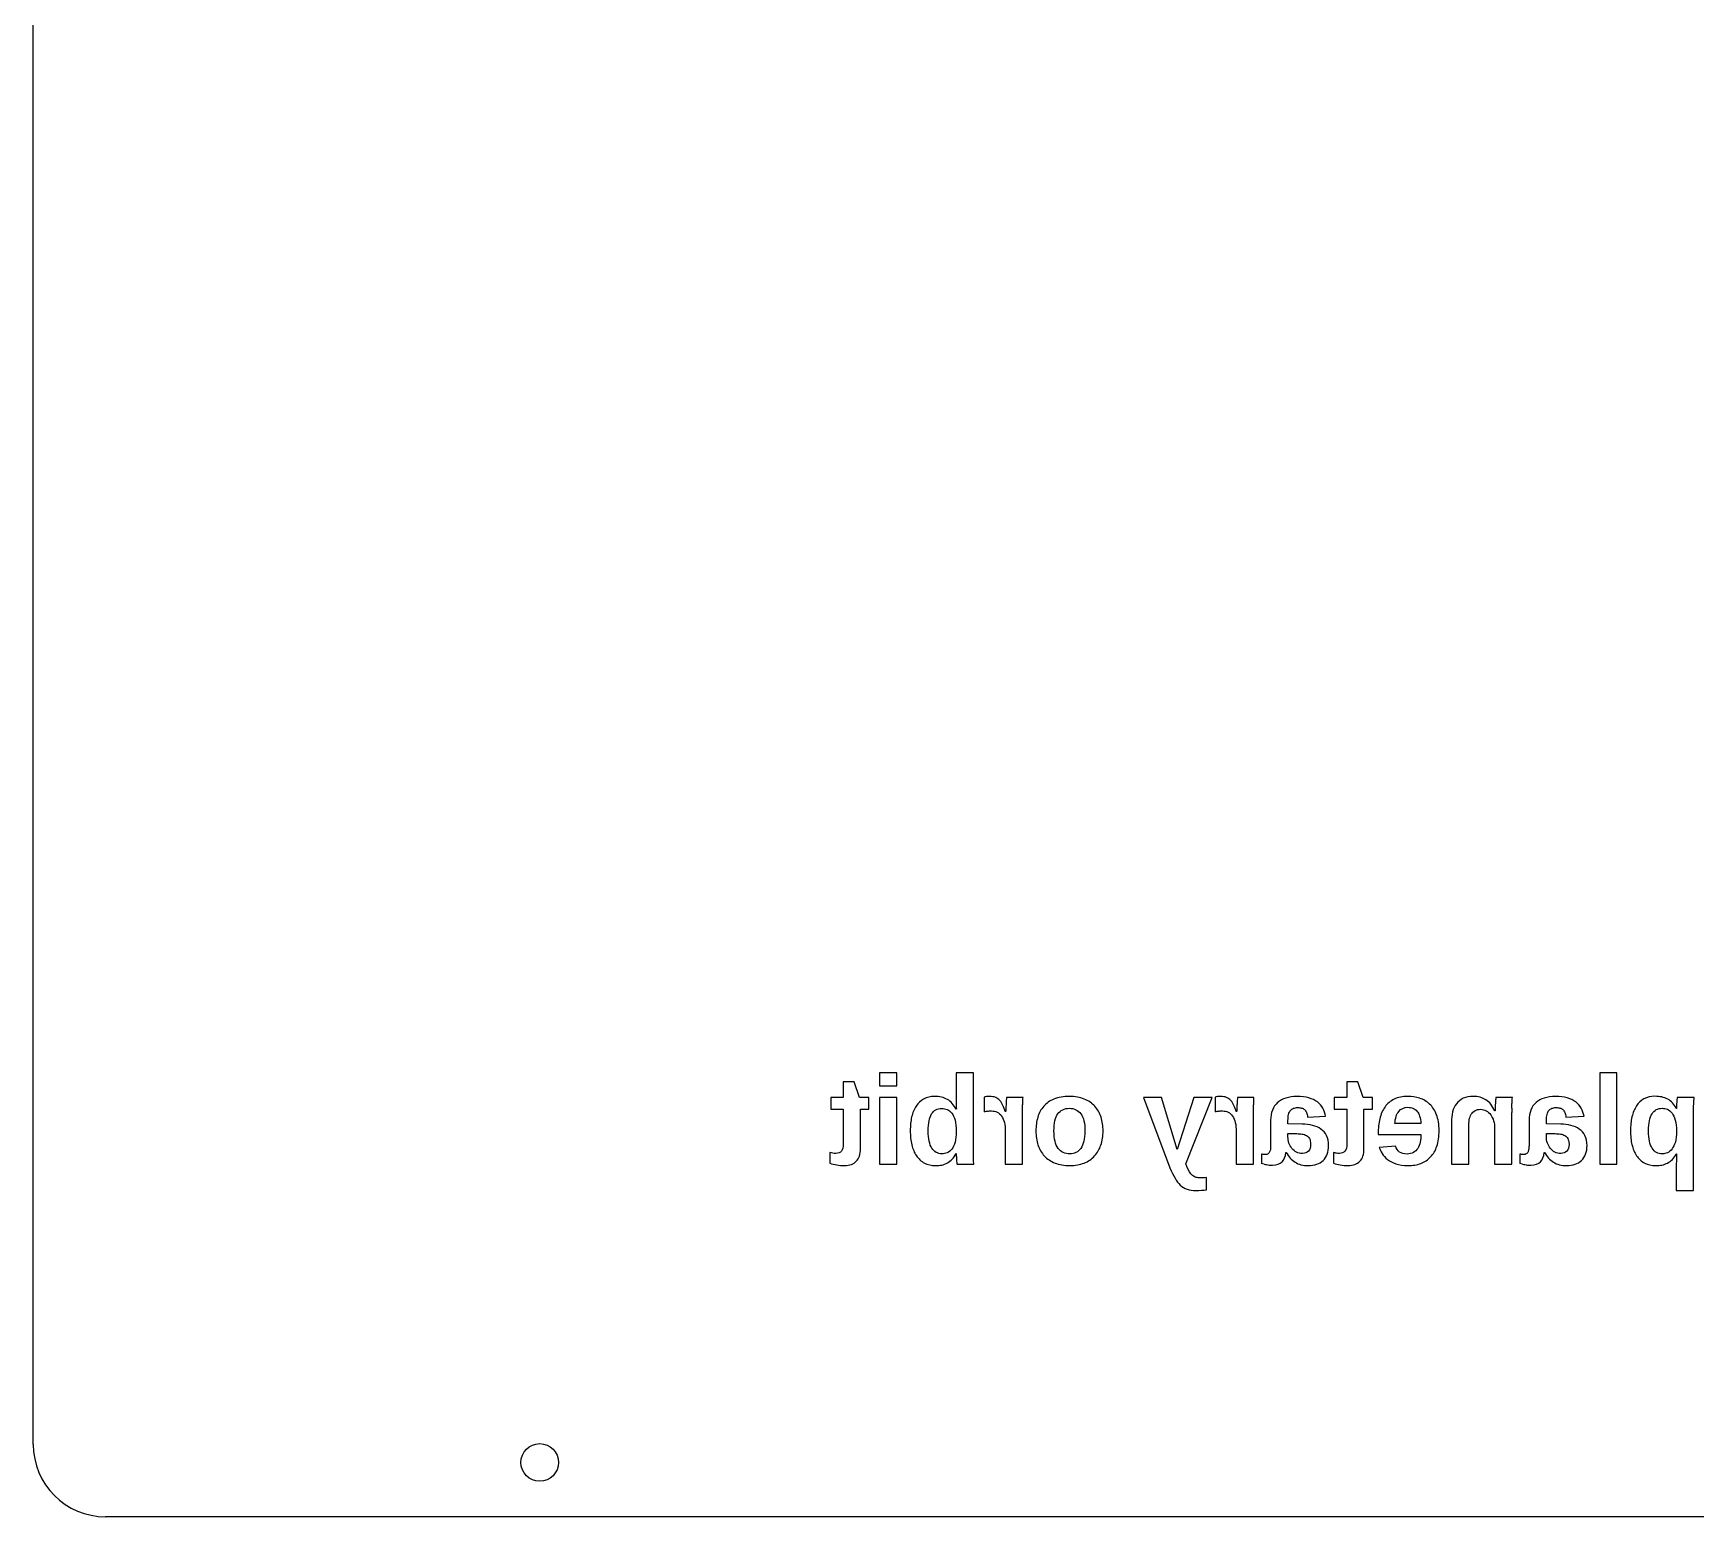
# Model space of a CAD drawing. Header units: millimetres. Extents: x 0 to 290, y 0 to 205.
# Drawn here: x 0 to 114.9, y 0 to 102.5 of the extents above; entities that cross this region are included whole.
import ezdxf

# ---------------------------------------------------------------- set-up
doc = ezdxf.new("R2010")
doc.units = ezdxf.units.MM
doc.layers.get('0').update_dxf_attribs({"linetype": 'CONTINUOUS', "true_color": 0x000000})

msp = doc.modelspace()

# ---------------------------------------------------------------- linework, layer by layer
for p, q in [((0, 5), (0, 185)), ((56.73, 30.04), (55.98, 30.04)), ((55.98, 30.04), (55.98, 28.96)), ((57.11, 28.96), (56.73, 30.04)), ((59.67, 30.67), (58.47, 30.67)), ((58.47, 30.67), (58.47, 29.78)), ((59.67, 29.78), (59.67, 30.67)), ((64.97, 30.67), (63.77, 30.67)), ((63.77, 30.67), (63.77, 28.9)), ((64.97, 25.4), (64.97, 30.67)), ((91.53, 30.04), (90.78, 30.04)), ((90.78, 30.04), (90.78, 28.96)), ((91.9, 28.96), (91.53, 30.04)), ((109.44, 30.67), (108.25, 30.67)), ((108.25, 30.67), (108.25, 24.35)), ((109.44, 24.35), (109.44, 30.67)), ((55.98, 28.96), (55.11, 28.96)), ((55.11, 28.96), (55.11, 28.15)), ((57.75, 28.96), (57.11, 28.96)), ((57.75, 28.15), (57.75, 28.96)), ((58.47, 29.78), (59.67, 29.78)), ((59.67, 28.96), (58.47, 28.96)), ((58.47, 28.96), (58.47, 24.35)), ((59.67, 24.35), (59.67, 28.96)), ((65.71, 28.98), (65.71, 27.98)), ((68.4, 28.96), (67.26, 28.96)), ((77.98, 28.96), (76.73, 28.96)), ((76.73, 28.96), (78.55, 24.1)), ((79.05, 25.37), (77.98, 28.96)), ((80.2, 28.96), (79.05, 25.37)), ((79.64, 24.39), (81.47, 28.96)), ((81.47, 28.96), (80.2, 28.96)), ((81.67, 28.98), (81.67, 27.98)), ((84.36, 28.96), (83.22, 28.96)), ((90.78, 28.96), (89.91, 28.96)), ((89.91, 28.96), (89.91, 28.15)), ((92.55, 28.96), (91.9, 28.96)), ((92.55, 28.15), (92.55, 28.96)), ((102.22, 28.96), (101.08, 28.96)), ((114.77, 28.96), (113.61, 28.96)), ((55.11, 28.15), (55.98, 28.15)), ((55.98, 28.15), (55.98, 25.75)), ((57.17, 25.43), (57.17, 28.15)), ((57.17, 28.15), (57.75, 28.15)), ((63.79, 28.15), (63.77, 28.15)), ((67.2, 27.97), (67.19, 27.97)), ((68.37, 24.35), (68.37, 27.87)), ((83.16, 27.97), (83.15, 27.97)), ((84.33, 24.35), (84.33, 27.87)), ((88.06, 27.61), (89.31, 27.67)), ((89.91, 28.15), (90.78, 28.15)), ((90.78, 28.15), (90.78, 25.75)), ((91.96, 25.43), (91.96, 28.15)), ((91.96, 28.15), (92.55, 28.15)), ((101.02, 28.04), (101, 28.04)), ((102.18, 24.35), (102.18, 27.92)), ((105.92, 27.61), (107.17, 27.67)), ((113.56, 28.21), (113.54, 28.21)), ((114.74, 22.54), (114.74, 27.89)), ((67.17, 26.61), (67.17, 24.35)), ((83.13, 26.61), (83.13, 24.35)), ((85.51, 27.39), (85.51, 25.71)), ((86.71, 27.14), (86.71, 27.38)), ((87.7, 27.12), (86.71, 27.14)), ((86.71, 26.48), (87.32, 26.47)), ((86.71, 26.25), (86.71, 26.48)), ((92.94, 26.46), (92.94, 26.42)), ((95.89, 27.17), (94.1, 27.17)), ((98, 27.27), (98, 24.35)), ((99.2, 24.35), (99.2, 26.93)), ((100.99, 26.82), (100.99, 24.35)), ((103.37, 27.39), (103.37, 25.71)), ((104.57, 27.14), (104.57, 27.38)), ((105.56, 27.12), (104.57, 27.14)), ((104.57, 26.48), (105.18, 26.47)), ((104.57, 26.25), (104.57, 26.48)), ((92.94, 26.42), (95.9, 26.42)), ((94.14, 25.61), (93.01, 25.51)), ((55.06, 25.16), (55.06, 24.42)), ((58.47, 24.35), (59.67, 24.35)), ((63.77, 25.09), (63.78, 25.09)), ((63.84, 24.35), (65, 24.35)), ((67.17, 24.35), (68.37, 24.35)), ((79.72, 24.19), (79.64, 24.39)), ((83.13, 24.35), (84.33, 24.35)), ((84.87, 25.05), (84.87, 24.41)), ((86.56, 25.17), (86.59, 25.17)), ((89.85, 25.16), (89.85, 24.42)), ((98, 24.35), (99.2, 24.35)), ((100.99, 24.35), (102.18, 24.35)), ((102.73, 25.05), (102.73, 24.41)), ((104.42, 25.17), (104.44, 25.17)), ((108.25, 24.35), (109.44, 24.35)), ((113.54, 25.08), (113.57, 25.08)), ((113.54, 24.3), (113.54, 22.54)), ((81.08, 22.59), (81.08, 23.44)), ((113.54, 22.54), (114.74, 22.54)), ((285, 0), (5, 0))]:
    msp.add_line(p, q)
msp.add_circle((35, 3.75), 1.3)
for centre, radius, start, end in [((80.72, 28.9), 16.95, 179.9882, 180.8899), ((107.91, 26.15), 40.75, 176.2964, 176.6836), ((123.87, 26.15), 40.75, 176.2964, 176.6836), ((135.58, 30.69), 71.83, 181.8281, 182.0222), ((66.67, 23.64), 4.44, 99.4193, 102.4732), ((85.3, 27.45), 18.1, 176.6638, 177.6015), ((82.63, 23.64), 4.44, 99.4193, 102.4732), ((101.26, 27.45), 18.1, 176.6638, 177.6015), ((115.65, 27.61), 14.64, 176.3566, 177.4264), ((125.8, 27.92), 23.62, 179.2462, 179.9899), ((72.29, 25.33), 8.51, 183.0332, 184.5428), ((77.43, -6.57), 31.85, 76.1479, 76.5017), ((85.51, 26.16), 1.85, 256.1081, 261.4706), ((95.29, -6.57), 31.85, 76.1479, 76.5017), ((103.36, 26.16), 1.85, 256.1081, 261.4706), ((5, 5), 5, 180, 270)]:
    msp.add_arc(centre, radius, start, end)
for points in [[(61.53, 28.86), (61.32, 28.75), (61.15, 28.58), (61.01, 28.37)], [(62.3, 29.04), (62, 29.04), (61.75, 28.98), (61.53, 28.86)], [(63.17, 28.84), (62.92, 28.97), (62.63, 29.04), (62.3, 29.04)], [(63.77, 28.15), (63.62, 28.47), (63.43, 28.7), (63.17, 28.84)], [(65.87, 29.03), (65.8, 29.01), (65.75, 29), (65.71, 28.98)], [(66.08, 29.04), (66.01, 29.04), (65.94, 29.04), (65.87, 29.03)], [(66.51, 28.97), (66.39, 29.02), (66.25, 29.04), (66.08, 29.04)], [(66.8, 28.76), (66.72, 28.85), (66.62, 28.92), (66.51, 28.97)], [(67.01, 28.42), (66.95, 28.55), (66.88, 28.66), (66.8, 28.76)], [(67.26, 28.96), (67.25, 28.92), (67.25, 28.86), (67.24, 28.78)], [(68.38, 28.51), (68.38, 28.61), (68.39, 28.7), (68.39, 28.78)], [(68.39, 28.78), (68.39, 28.86), (68.4, 28.92), (68.4, 28.96)], [(70.54, 28.86), (70.25, 28.74), (70.01, 28.58), (69.83, 28.36)], [(71.6, 29.04), (71.19, 29.04), (70.84, 28.98), (70.54, 28.86)], [(72.63, 28.86), (72.34, 28.98), (72, 29.04), (71.6, 29.04)], [(73.36, 28.36), (73.17, 28.58), (72.92, 28.74), (72.63, 28.86)], [(81.83, 29.03), (81.76, 29.01), (81.71, 29), (81.67, 28.98)], [(82.04, 29.04), (81.97, 29.04), (81.9, 29.04), (81.83, 29.03)], [(82.46, 28.97), (82.35, 29.02), (82.21, 29.04), (82.04, 29.04)], [(82.76, 28.76), (82.68, 28.85), (82.58, 28.92), (82.46, 28.97)], [(82.97, 28.42), (82.91, 28.55), (82.84, 28.66), (82.76, 28.76)], [(83.22, 28.96), (83.21, 28.92), (83.21, 28.86), (83.2, 28.78)], [(84.34, 28.51), (84.34, 28.61), (84.34, 28.7), (84.35, 28.78)], [(84.35, 28.78), (84.35, 28.86), (84.35, 28.92), (84.36, 28.96)], [(86.56, 28.93), (86.34, 28.86), (86.15, 28.76), (85.99, 28.62)], [(87.33, 29.04), (87.04, 29.04), (86.79, 29), (86.56, 28.93)], [(88.15, 28.94), (87.92, 29.01), (87.65, 29.04), (87.33, 29.04)], [(88.75, 28.66), (88.59, 28.78), (88.39, 28.87), (88.15, 28.94)], [(94.05, 28.85), (93.79, 28.72), (93.58, 28.55), (93.42, 28.32)], [(94.98, 29.04), (94.62, 29.04), (94.31, 28.98), (94.05, 28.85)], [(95.81, 28.92), (95.55, 29), (95.27, 29.04), (94.98, 29.04)], [(96.5, 28.51), (96.3, 28.7), (96.07, 28.83), (95.81, 28.92)], [(98.82, 28.91), (98.62, 28.82), (98.47, 28.69), (98.35, 28.53)], [(99.52, 29.04), (99.24, 29.04), (99.01, 29), (98.82, 28.91)], [(100.39, 28.81), (100.15, 28.96), (99.86, 29.04), (99.52, 29.04)], [(101, 28.04), (100.84, 28.39), (100.64, 28.65), (100.39, 28.81)], [(101.06, 28.79), (101.05, 28.72), (101.05, 28.63), (101.04, 28.54)], [(101.08, 28.96), (101.07, 28.92), (101.06, 28.87), (101.06, 28.79)], [(102.19, 28.53), (102.2, 28.63), (102.2, 28.71), (102.2, 28.79)], [(102.2, 28.79), (102.21, 28.86), (102.21, 28.92), (102.22, 28.96)], [(104.42, 28.93), (104.2, 28.86), (104.01, 28.76), (103.85, 28.62)], [(105.19, 29.04), (104.9, 29.04), (104.64, 29), (104.42, 28.93)], [(106.01, 28.94), (105.78, 29.01), (105.5, 29.04), (105.19, 29.04)], [(106.6, 28.66), (106.44, 28.78), (106.24, 28.87), (106.01, 28.94)], [(111.31, 28.87), (111.1, 28.75), (110.92, 28.59), (110.79, 28.38)], [(112.07, 29.05), (111.78, 29.05), (111.52, 28.99), (111.31, 28.87)], [(112.95, 28.86), (112.69, 28.99), (112.4, 29.05), (112.07, 29.05)], [(113.54, 28.21), (113.4, 28.51), (113.2, 28.73), (112.95, 28.86)], [(113.59, 28.84), (113.59, 28.78), (113.58, 28.72), (113.58, 28.64)], [(113.61, 28.96), (113.61, 28.94), (113.6, 28.9), (113.59, 28.84)], [(114.75, 28.52), (114.76, 28.71), (114.77, 28.85), (114.77, 28.96)], [(60.7, 27.62), (60.64, 27.33), (60.61, 27.01), (60.61, 26.67)], [(61.01, 28.37), (60.87, 28.16), (60.77, 27.91), (60.7, 27.62)], [(61.85, 26.67), (61.85, 27.19), (61.93, 27.58), (62.08, 27.83)], [(62.08, 27.83), (62.24, 28.08), (62.47, 28.21), (62.79, 28.21)], [(62.79, 28.21), (62.92, 28.21), (63.04, 28.19), (63.16, 28.14)], [(63.16, 28.14), (63.28, 28.09), (63.38, 28), (63.48, 27.88)], [(63.48, 27.88), (63.57, 27.76), (63.64, 27.6), (63.7, 27.4)], [(63.77, 28.64), (63.77, 28.55), (63.77, 28.47), (63.78, 28.4)], [(65.95, 28.02), (66.02, 28.04), (66.12, 28.04), (66.22, 28.04)], [(66.22, 28.04), (66.52, 28.04), (66.76, 27.92), (66.92, 27.68)], [(66.92, 27.68), (67.09, 27.44), (67.17, 27.08), (67.17, 26.61)], [(67.19, 27.97), (67.13, 28.14), (67.07, 28.29), (67.01, 28.42)], [(67.21, 28.21), (67.21, 28.11), (67.2, 28.03), (67.2, 27.97)], [(68.37, 28.19), (68.37, 28.3), (68.37, 28.4), (68.38, 28.51)], [(68.37, 27.87), (68.37, 27.97), (68.37, 28.08), (68.37, 28.19)], [(69.42, 27.61), (69.33, 27.32), (69.29, 27), (69.29, 26.66)], [(69.83, 28.36), (69.64, 28.15), (69.5, 27.9), (69.42, 27.61)], [(70.54, 26.66), (70.54, 27.2), (70.63, 27.6), (70.81, 27.85)], [(70.81, 27.85), (70.99, 28.09), (71.25, 28.22), (71.59, 28.22)], [(71.59, 28.22), (71.94, 28.22), (72.21, 28.09), (72.4, 27.84)], [(72.4, 27.84), (72.58, 27.59), (72.68, 27.2), (72.68, 26.66)], [(73.79, 27.61), (73.7, 27.9), (73.55, 28.15), (73.36, 28.36)], [(73.93, 26.66), (73.93, 27), (73.89, 27.32), (73.79, 27.61)], [(81.91, 28.02), (81.98, 28.04), (82.08, 28.04), (82.18, 28.04)], [(82.18, 28.04), (82.48, 28.04), (82.71, 27.92), (82.88, 27.68)], [(82.88, 27.68), (83.05, 27.44), (83.13, 27.08), (83.13, 26.61)], [(83.15, 27.97), (83.09, 28.14), (83.03, 28.29), (82.97, 28.42)], [(83.17, 28.21), (83.17, 28.11), (83.16, 28.03), (83.16, 27.97)], [(84.33, 28.19), (84.33, 28.3), (84.33, 28.4), (84.34, 28.51)], [(84.33, 27.87), (84.33, 27.97), (84.33, 28.08), (84.33, 28.19)], [(85.64, 28.1), (85.55, 27.89), (85.51, 27.66), (85.51, 27.39)], [(85.99, 28.62), (85.84, 28.48), (85.72, 28.3), (85.64, 28.1)], [(86.71, 27.38), (86.71, 27.54), (86.72, 27.68), (86.75, 27.79)], [(86.75, 27.79), (86.78, 27.91), (86.83, 28), (86.88, 28.07)], [(86.88, 28.07), (86.94, 28.14), (87.01, 28.19), (87.09, 28.22)], [(87.09, 28.22), (87.18, 28.25), (87.27, 28.27), (87.38, 28.27)], [(87.38, 28.27), (87.48, 28.27), (87.57, 28.26), (87.65, 28.24)], [(87.65, 28.24), (87.73, 28.22), (87.79, 28.18), (87.85, 28.13)], [(87.85, 28.13), (87.91, 28.08), (87.95, 28.01), (87.99, 27.93)], [(87.99, 27.93), (88.02, 27.85), (88.05, 27.74), (88.06, 27.61)], [(89.12, 28.22), (89.03, 28.39), (88.91, 28.53), (88.75, 28.66)], [(89.31, 27.67), (89.28, 27.87), (89.21, 28.06), (89.12, 28.22)], [(93.42, 28.32), (93.25, 28.09), (93.13, 27.82), (93.06, 27.5)], [(94.1, 27.17), (94.12, 27.54), (94.21, 27.82), (94.37, 28.01)], [(94.37, 28.01), (94.52, 28.19), (94.73, 28.29), (95, 28.29)], [(95, 28.29), (95.12, 28.29), (95.23, 28.27), (95.34, 28.22)], [(95.34, 28.22), (95.45, 28.18), (95.54, 28.12), (95.62, 28.03)], [(95.62, 28.03), (95.7, 27.94), (95.76, 27.82), (95.81, 27.68)], [(95.81, 27.68), (95.86, 27.54), (95.88, 27.37), (95.89, 27.17)], [(96.98, 27.78), (96.86, 28.08), (96.7, 28.33), (96.5, 28.51)], [(97.15, 26.67), (97.15, 27.11), (97.09, 27.48), (96.98, 27.78)], [(98.09, 27.97), (98.03, 27.75), (98, 27.52), (98, 27.27)], [(98.35, 28.53), (98.23, 28.37), (98.14, 28.19), (98.09, 27.97)], [(99.24, 27.42), (99.27, 27.57), (99.31, 27.7), (99.38, 27.81)], [(99.38, 27.81), (99.45, 27.91), (99.53, 28), (99.64, 28.06)], [(99.64, 28.06), (99.74, 28.12), (99.87, 28.15), (100.02, 28.15)], [(100.02, 28.15), (100.16, 28.15), (100.3, 28.11), (100.41, 28.05)], [(100.41, 28.05), (100.53, 27.99), (100.63, 27.89), (100.72, 27.78)], [(100.72, 27.78), (100.8, 27.66), (100.87, 27.52), (100.92, 27.36)], [(101.03, 28.27), (101.02, 28.18), (101.02, 28.1), (101.02, 28.04)], [(102.18, 28.23), (102.19, 28.34), (102.19, 28.44), (102.19, 28.53)], [(103.49, 28.1), (103.41, 27.89), (103.37, 27.66), (103.37, 27.39)], [(103.85, 28.62), (103.69, 28.48), (103.57, 28.3), (103.49, 28.1)], [(104.57, 27.38), (104.57, 27.54), (104.58, 27.68), (104.61, 27.79)], [(104.61, 27.79), (104.64, 27.91), (104.68, 28), (104.74, 28.07)], [(104.74, 28.07), (104.8, 28.14), (104.87, 28.19), (104.95, 28.22)], [(104.95, 28.22), (105.03, 28.25), (105.13, 28.27), (105.24, 28.27)], [(105.24, 28.27), (105.34, 28.27), (105.43, 28.26), (105.5, 28.24)], [(105.5, 28.24), (105.58, 28.22), (105.65, 28.18), (105.71, 28.13)], [(105.71, 28.13), (105.76, 28.08), (105.81, 28.01), (105.84, 27.93)], [(105.84, 27.93), (105.88, 27.85), (105.9, 27.74), (105.92, 27.61)], [(106.98, 28.22), (106.89, 28.39), (106.76, 28.53), (106.6, 28.66)], [(107.17, 27.67), (107.13, 27.87), (107.07, 28.06), (106.98, 28.22)], [(110.48, 27.63), (110.41, 27.34), (110.38, 27.02), (110.38, 26.67)], [(110.79, 28.38), (110.65, 28.17), (110.55, 27.92), (110.48, 27.63)], [(111.63, 26.67), (111.63, 27.2), (111.71, 27.59), (111.87, 27.84)], [(111.87, 27.84), (112.02, 28.1), (112.26, 28.22), (112.58, 28.22)], [(112.58, 28.22), (112.7, 28.22), (112.81, 28.2), (112.93, 28.15)], [(112.93, 28.15), (113.05, 28.1), (113.15, 28.01), (113.25, 27.89)], [(113.25, 27.89), (113.34, 27.77), (113.41, 27.61), (113.47, 27.41)], [(113.58, 28.64), (113.57, 28.57), (113.57, 28.49), (113.56, 28.41)], [(113.56, 28.41), (113.56, 28.33), (113.56, 28.26), (113.56, 28.21)], [(114.74, 27.89), (114.74, 28.13), (114.74, 28.34), (114.75, 28.52)], [(60.61, 26.67), (60.61, 26.32), (60.64, 26), (60.71, 25.7)], [(62.1, 25.46), (61.94, 25.71), (61.85, 26.11), (61.85, 26.67)], [(63.7, 27.4), (63.76, 27.2), (63.79, 26.94), (63.79, 26.63)], [(63.79, 26.63), (63.79, 26.33), (63.76, 26.08), (63.7, 25.88)], [(69.29, 26.66), (69.29, 26.3), (69.34, 25.98), (69.43, 25.69)], [(70.61, 25.94), (70.56, 26.14), (70.54, 26.38), (70.54, 26.66)], [(72.68, 26.66), (72.68, 26.38), (72.65, 26.14), (72.6, 25.94)], [(73.78, 25.68), (73.88, 25.98), (73.93, 26.3), (73.93, 26.66)], [(87.32, 26.47), (87.45, 26.47), (87.57, 26.46), (87.69, 26.44)], [(87.69, 26.44), (87.8, 26.42), (87.9, 26.39), (87.99, 26.34)], [(88.41, 27.04), (88.19, 27.09), (87.95, 27.12), (87.7, 27.12)], [(88.99, 26.79), (88.82, 26.9), (88.63, 26.99), (88.41, 27.04)], [(89.38, 26.34), (89.28, 26.52), (89.15, 26.67), (88.99, 26.79)], [(93.06, 27.5), (92.98, 27.19), (92.94, 26.84), (92.94, 26.46)], [(97, 25.61), (97.1, 25.91), (97.15, 26.27), (97.15, 26.67)], [(99.2, 26.93), (99.2, 27.11), (99.21, 27.27), (99.24, 27.42)], [(100.92, 27.36), (100.96, 27.19), (100.99, 27.01), (100.99, 26.82)], [(105.18, 26.47), (105.31, 26.47), (105.43, 26.46), (105.54, 26.44)], [(105.54, 26.44), (105.66, 26.42), (105.76, 26.39), (105.84, 26.34)], [(106.26, 27.04), (106.04, 27.09), (105.81, 27.12), (105.56, 27.12)], [(106.84, 26.79), (106.68, 26.9), (106.49, 26.99), (106.26, 27.04)], [(107.23, 26.34), (107.14, 26.52), (107.01, 26.67), (106.84, 26.79)], [(110.38, 26.67), (110.38, 26.32), (110.41, 26), (110.48, 25.71)], [(111.69, 25.95), (111.65, 26.15), (111.63, 26.39), (111.63, 26.67)], [(113.47, 27.41), (113.53, 27.2), (113.56, 26.95), (113.56, 26.64)], [(113.56, 26.64), (113.56, 26.34), (113.53, 26.09), (113.48, 25.89)], [(55.98, 25.75), (55.98, 25.53), (55.94, 25.36), (55.86, 25.26)], [(56.88, 24.56), (57.07, 24.75), (57.17, 25.04), (57.17, 25.43)], [(60.71, 25.7), (60.78, 25.41), (60.89, 25.16), (61.03, 24.94)], [(62.8, 25.08), (62.5, 25.08), (62.26, 25.21), (62.1, 25.46)], [(63.48, 25.4), (63.39, 25.28), (63.28, 25.2), (63.16, 25.15)], [(63.7, 25.88), (63.64, 25.68), (63.57, 25.52), (63.48, 25.4)], [(64.98, 24.77), (64.97, 24.95), (64.97, 25.16), (64.97, 25.4)], [(69.43, 25.69), (69.53, 25.4), (69.68, 25.14), (69.87, 24.93)], [(70.82, 25.45), (70.73, 25.58), (70.66, 25.75), (70.61, 25.94)], [(71.17, 25.17), (71.03, 25.23), (70.92, 25.33), (70.82, 25.45)], [(72.39, 25.45), (72.3, 25.33), (72.19, 25.23), (72.06, 25.17)], [(72.6, 25.94), (72.55, 25.75), (72.48, 25.58), (72.39, 25.45)], [(73.34, 24.93), (73.54, 25.14), (73.68, 25.39), (73.78, 25.68)], [(85.5, 25.42), (85.49, 25.33), (85.47, 25.26), (85.44, 25.21)], [(85.51, 25.71), (85.51, 25.6), (85.51, 25.51), (85.5, 25.42)], [(86.78, 25.82), (86.73, 25.96), (86.71, 26.1), (86.71, 26.25)], [(86.98, 25.45), (86.9, 25.56), (86.83, 25.68), (86.78, 25.82)], [(87.3, 25.19), (87.18, 25.26), (87.07, 25.35), (86.98, 25.45)], [(87.99, 26.34), (88.08, 26.29), (88.14, 26.22), (88.2, 26.13)], [(88.27, 25.74), (88.27, 25.53), (88.22, 25.36), (88.12, 25.26)], [(88.2, 26.13), (88.25, 26.03), (88.27, 25.91), (88.27, 25.74)], [(89.52, 25.65), (89.52, 25.92), (89.47, 26.15), (89.38, 26.34)], [(89.42, 25.06), (89.49, 25.23), (89.52, 25.43), (89.52, 25.65)], [(90.78, 25.75), (90.78, 25.53), (90.74, 25.36), (90.65, 25.26)], [(91.68, 24.56), (91.87, 24.75), (91.96, 25.04), (91.96, 25.43)], [(93.01, 25.51), (93.06, 25.38), (93.13, 25.24), (93.22, 25.1)], [(94.42, 25.2), (94.29, 25.29), (94.19, 25.42), (94.14, 25.61)], [(95.68, 25.45), (95.6, 25.33), (95.5, 25.24), (95.38, 25.17)], [(95.84, 25.88), (95.81, 25.72), (95.76, 25.57), (95.68, 25.45)], [(95.9, 26.42), (95.9, 26.23), (95.88, 26.05), (95.84, 25.88)], [(96.57, 24.86), (96.76, 25.06), (96.9, 25.31), (97, 25.61)], [(103.35, 25.42), (103.34, 25.33), (103.33, 25.26), (103.3, 25.21)], [(103.37, 25.71), (103.37, 25.6), (103.36, 25.51), (103.35, 25.42)], [(104.64, 25.82), (104.59, 25.96), (104.57, 26.1), (104.57, 26.25)], [(104.84, 25.45), (104.75, 25.56), (104.69, 25.68), (104.64, 25.82)], [(105.16, 25.19), (105.03, 25.26), (104.93, 25.35), (104.84, 25.45)], [(105.84, 26.34), (105.93, 26.29), (106, 26.22), (106.05, 26.13)], [(106.13, 25.74), (106.13, 25.53), (106.08, 25.36), (105.98, 25.26)], [(106.05, 26.13), (106.1, 26.03), (106.13, 25.91), (106.13, 25.74)], [(107.38, 25.65), (107.38, 25.92), (107.33, 26.15), (107.23, 26.34)], [(107.28, 25.06), (107.34, 25.23), (107.38, 25.43), (107.38, 25.65)], [(110.48, 25.71), (110.55, 25.41), (110.66, 25.16), (110.8, 24.94)], [(111.88, 25.46), (111.8, 25.59), (111.73, 25.75), (111.69, 25.95)], [(112.18, 25.17), (112.06, 25.23), (111.96, 25.33), (111.88, 25.46)], [(113.25, 25.41), (113.16, 25.29), (113.05, 25.2), (112.94, 25.15)], [(113.48, 25.89), (113.42, 25.69), (113.34, 25.53), (113.25, 25.41)], [(55.26, 25.11), (55.2, 25.13), (55.13, 25.14), (55.06, 25.16)], [(55.06, 24.42), (55.21, 24.37), (55.36, 24.33), (55.53, 24.31)], [(55.46, 25.1), (55.39, 25.1), (55.32, 25.1), (55.26, 25.11)], [(55.86, 25.26), (55.77, 25.15), (55.64, 25.1), (55.46, 25.1)], [(55.53, 24.31), (55.69, 24.28), (55.87, 24.27), (56.07, 24.27)], [(56.07, 24.27), (56.42, 24.27), (56.69, 24.37), (56.88, 24.56)], [(61.03, 24.94), (61.18, 24.73), (61.36, 24.56), (61.58, 24.44)], [(61.58, 24.44), (61.81, 24.32), (62.07, 24.26), (62.37, 24.26)], [(62.37, 24.26), (62.51, 24.26), (62.64, 24.28), (62.78, 24.3)], [(62.78, 24.3), (62.92, 24.33), (63.05, 24.38), (63.17, 24.45)], [(63.16, 25.15), (63.04, 25.1), (62.92, 25.08), (62.8, 25.08)], [(63.17, 24.45), (63.29, 24.51), (63.4, 24.6), (63.51, 24.7)], [(63.51, 24.7), (63.61, 24.81), (63.7, 24.93), (63.77, 25.09)], [(63.78, 25.09), (63.78, 25.03), (63.78, 24.96), (63.78, 24.88)], [(63.8, 24.66), (63.8, 24.59), (63.81, 24.52), (63.82, 24.47)], [(63.82, 24.47), (63.83, 24.41), (63.83, 24.37), (63.84, 24.35)], [(65, 24.35), (64.99, 24.45), (64.98, 24.59), (64.98, 24.77)], [(69.87, 24.93), (70.07, 24.72), (70.31, 24.56), (70.61, 24.44)], [(70.61, 24.44), (70.9, 24.32), (71.24, 24.26), (71.63, 24.26)], [(71.64, 25.08), (71.47, 25.08), (71.31, 25.11), (71.17, 25.17)], [(71.63, 24.26), (72, 24.26), (72.33, 24.32), (72.62, 24.44)], [(72.06, 25.17), (71.94, 25.11), (71.8, 25.08), (71.64, 25.08)], [(72.62, 24.44), (72.91, 24.55), (73.15, 24.72), (73.34, 24.93)], [(80.11, 23.58), (79.97, 23.7), (79.84, 23.9), (79.72, 24.19)], [(85.13, 25.03), (85.04, 25.03), (84.95, 25.04), (84.87, 25.05)], [(85.33, 25.07), (85.28, 25.04), (85.21, 25.03), (85.13, 25.03)], [(85.23, 24.33), (85.29, 24.32), (85.35, 24.31), (85.41, 24.3)], [(85.44, 25.21), (85.41, 25.15), (85.38, 25.1), (85.33, 25.07)], [(85.41, 24.3), (85.48, 24.3), (85.55, 24.3), (85.64, 24.3)], [(85.64, 24.3), (85.94, 24.3), (86.16, 24.37), (86.3, 24.52)], [(86.3, 24.52), (86.45, 24.66), (86.53, 24.88), (86.56, 25.17)], [(86.59, 25.17), (86.74, 24.88), (86.95, 24.66), (87.2, 24.5)], [(87.2, 24.5), (87.44, 24.34), (87.75, 24.26), (88.1, 24.26)], [(87.72, 25.1), (87.56, 25.1), (87.43, 25.13), (87.3, 25.19)], [(88.12, 25.26), (88.02, 25.15), (87.89, 25.1), (87.72, 25.1)], [(88.1, 24.26), (88.32, 24.26), (88.52, 24.29), (88.7, 24.35)], [(88.7, 24.35), (88.87, 24.41), (89.02, 24.5), (89.14, 24.62)], [(89.14, 24.62), (89.26, 24.74), (89.36, 24.89), (89.42, 25.06)], [(90.06, 25.11), (90, 25.13), (89.93, 25.14), (89.85, 25.16)], [(89.85, 24.42), (90, 24.37), (90.16, 24.33), (90.32, 24.31)], [(90.26, 25.1), (90.18, 25.1), (90.12, 25.1), (90.06, 25.11)], [(90.65, 25.26), (90.57, 25.15), (90.43, 25.1), (90.26, 25.1)], [(90.32, 24.31), (90.49, 24.28), (90.67, 24.27), (90.86, 24.27)], [(90.86, 24.27), (91.22, 24.27), (91.49, 24.37), (91.68, 24.56)], [(93.22, 25.1), (93.32, 24.95), (93.44, 24.81), (93.59, 24.69)], [(93.59, 24.69), (93.75, 24.57), (93.94, 24.46), (94.17, 24.38)], [(94.17, 24.38), (94.39, 24.3), (94.67, 24.26), (95, 24.26)], [(94.94, 25.06), (94.73, 25.06), (94.56, 25.11), (94.42, 25.2)], [(95.38, 25.17), (95.26, 25.1), (95.11, 25.06), (94.94, 25.06)], [(95, 24.26), (95.33, 24.26), (95.63, 24.31), (95.89, 24.41)], [(95.89, 24.41), (96.16, 24.51), (96.39, 24.66), (96.57, 24.86)], [(102.99, 25.03), (102.9, 25.03), (102.81, 25.04), (102.73, 25.05)], [(103.18, 25.07), (103.13, 25.04), (103.07, 25.03), (102.99, 25.03)], [(103.09, 24.33), (103.14, 24.32), (103.2, 24.31), (103.27, 24.3)], [(103.3, 25.21), (103.27, 25.15), (103.23, 25.1), (103.18, 25.07)], [(103.27, 24.3), (103.33, 24.3), (103.41, 24.3), (103.49, 24.3)], [(103.49, 24.3), (103.79, 24.3), (104.01, 24.37), (104.16, 24.52)], [(104.16, 24.52), (104.3, 24.66), (104.39, 24.88), (104.42, 25.17)], [(104.44, 25.17), (104.6, 24.88), (104.8, 24.66), (105.05, 24.5)], [(105.05, 24.5), (105.3, 24.34), (105.6, 24.26), (105.96, 24.26)], [(105.57, 25.1), (105.42, 25.1), (105.28, 25.13), (105.16, 25.19)], [(105.98, 25.26), (105.88, 25.15), (105.74, 25.1), (105.57, 25.1)], [(105.96, 24.26), (106.18, 24.26), (106.38, 24.29), (106.55, 24.35)], [(106.55, 24.35), (106.73, 24.41), (106.87, 24.5), (107, 24.62)], [(107, 24.62), (107.12, 24.74), (107.21, 24.89), (107.28, 25.06)], [(110.8, 24.94), (110.95, 24.73), (111.13, 24.56), (111.36, 24.44)], [(111.36, 24.44), (111.58, 24.32), (111.84, 24.26), (112.15, 24.26)], [(112.15, 24.26), (112.28, 24.26), (112.42, 24.28), (112.55, 24.3)], [(112.59, 25.08), (112.43, 25.08), (112.3, 25.11), (112.18, 25.17)], [(112.55, 24.3), (112.69, 24.33), (112.82, 24.38), (112.94, 24.44)], [(112.94, 25.15), (112.82, 25.1), (112.7, 25.08), (112.59, 25.08)], [(112.94, 24.44), (113.06, 24.51), (113.17, 24.59), (113.28, 24.69)], [(113.28, 24.69), (113.38, 24.8), (113.47, 24.93), (113.54, 25.08)], [(113.55, 24.54), (113.54, 24.45), (113.54, 24.38), (113.54, 24.3)], [(113.56, 24.97), (113.56, 24.92), (113.55, 24.85), (113.55, 24.77)], [(113.55, 24.77), (113.55, 24.7), (113.55, 24.62), (113.55, 24.54)], [(113.57, 25.08), (113.57, 25.07), (113.56, 25.03), (113.56, 24.97)], [(78.55, 24.1), (78.78, 23.55), (79.02, 23.15), (79.27, 22.92)], [(80.36, 23.45), (80.27, 23.47), (80.19, 23.52), (80.11, 23.58)], [(80.68, 23.41), (80.55, 23.41), (80.45, 23.42), (80.36, 23.45)], [(81.08, 23.44), (80.93, 23.42), (80.8, 23.41), (80.68, 23.41)], [(79.27, 22.92), (79.54, 22.66), (79.89, 22.54), (80.33, 22.54)], [(80.33, 22.54), (80.62, 22.54), (80.87, 22.56), (81.08, 22.59)]]:
    msp.add_open_spline(points, degree=3)

doc.saveas('drawing.dxf')
